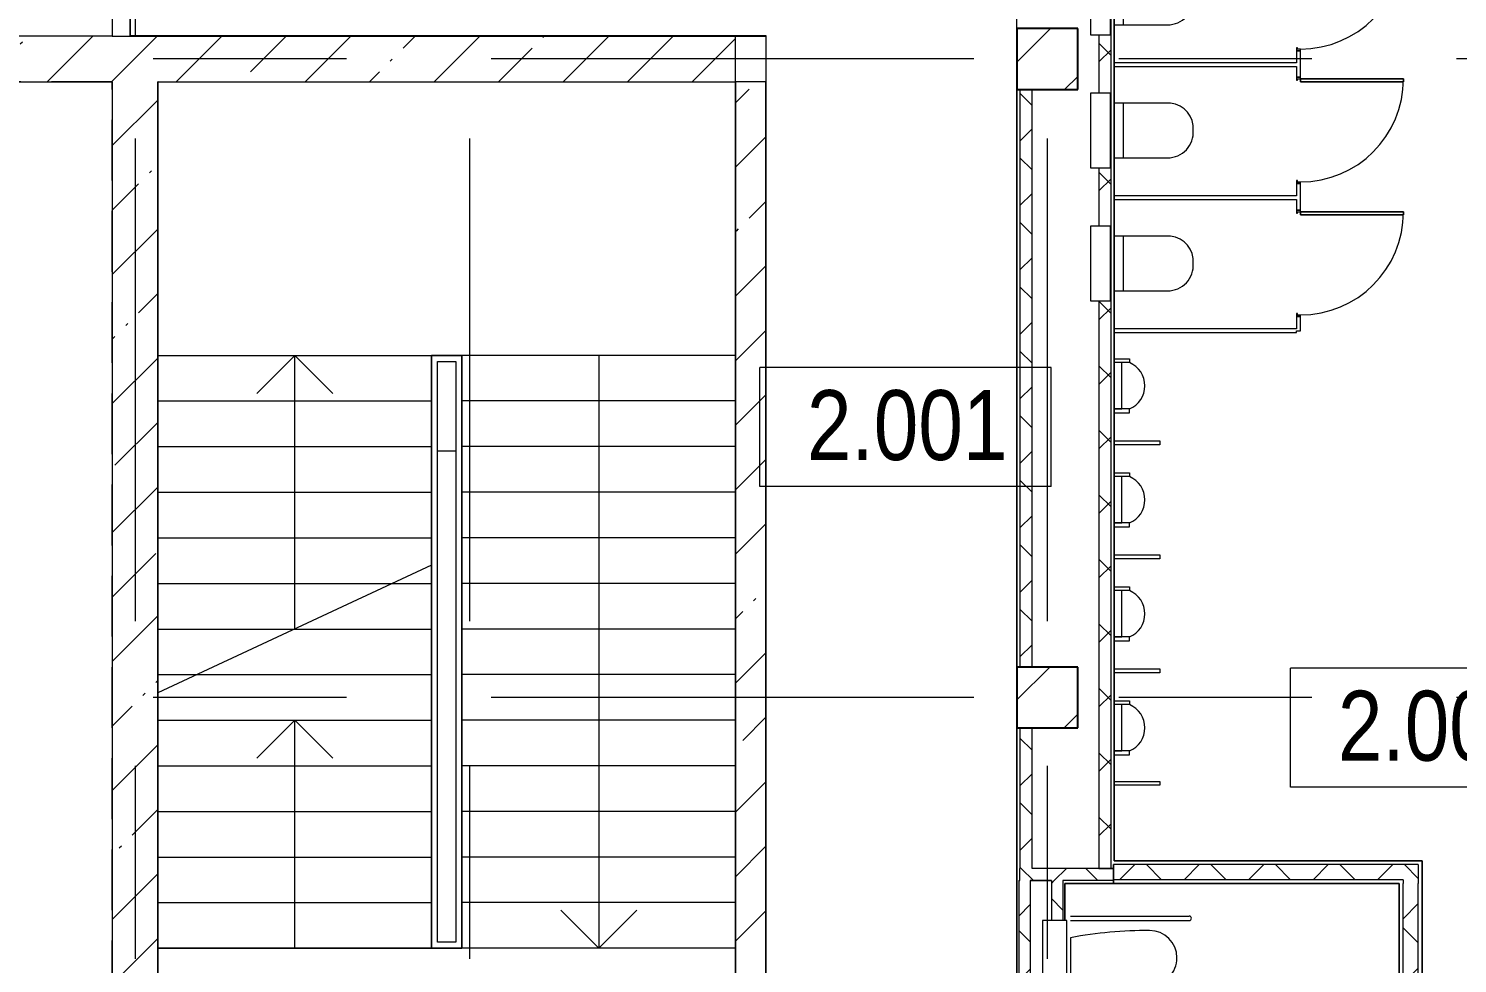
# Model space of a CAD drawing. Header units: millimetres. Extents: x 48966 to 155647, y -43515 to 30475.
# Drawn here: x 103632 to 113029, y 17767 to 23917 of the extents above; entities that cross this region are included whole.
import ezdxf

# ---------------------------------------------------------------- set-up
doc = ezdxf.new("R2010")
doc.units = ezdxf.units.MM
for name, pattern in [('Dashed2', [952.5, 635, -317.5]), ('IMPORT-01 Штриховая _2 мм_', [600, 400, -200]), ('Осевые', [6350, 1270, -952.5, 3175, -952.5])]:
    doc.linetypes.add(name, pattern=pattern)
for name, color, linetype, lineweight in [('_Разделитель помещений_', 7, 'IMPORT-01 Штриховая _2 мм_', 9), ('Двери', 7, 'Continuous', 9), ('Каркас_Импост', 7, 'Continuous', 9), ('Колонны', 7, 'Continuous', 9), ('Колонны-1', 7, 'Continuous', 25), ('Контуры', 7, 'Continuous', 9), ('Линии подступенков-1', 7, 'Continuous', 9), ('Линии свеса', 7, 'Continuous', 9), ('Марки вырезов', 7, 'Continuous', 9), ('Марки помещений', 7, 'Continuous', 9), ('Общие ребра', 7, 'Continuous', 9), ('Оси-2', 7, 'Осевые', 9), ('Панель', 7, 'Continuous', 9), ('Перекрытия', 7, 'Continuous', 9), ('Сантехнические приборы', 7, 'Continuous', 9), ('Стены', 7, 'Continuous', 9), ('Стены-1', 7, 'Continuous', 18), ('Стрелки вверх', 7, 'Continuous', 9), ('Черная _1 сплошная', 7, 'Continuous', 9), ('Штриховка разреза-2', 7, 'Continuous', 9)]:
    doc.layers.add(name, color=color, linetype=linetype, lineweight=lineweight)
doc.layers.add('Перекрытия-1', color=253, linetype='Dashed2', lineweight=9, true_color=0x828282)
doc.styles.add('Arial Narrow_1', font='Arial Narrow.ttf', dxfattribs={"height": 460})
pattern_1 = [(45, (0, 0), (-424.264, 424.264), [600, -100, 20, -100]), (45, (0, 424), (-424.264, 424.264), [])]
pattern_2 = [(45, (0, 0), (-212.132, 212.132), []), (135, (0, 0), (-212.132, -212.132), [])]

# ---------------------------------------------------------------- blocks, each defined once
blk = doc.blocks.new('Колонна 62 - Колонна 40-55-770934-План 2-го этажа на отм_ 0_000')
at = {"layer": 'Колонны'}
h = blk.add_hatch(dxfattribs=at)
h.set_pattern_fill('FP_4', color=256, style=0, pattern_type=2)
h.set_pattern_definition([(45, (0, 0), (-493.914, 493.914), []), (45, (493.9, 0), (-493.914, 493.914), [873.125, -174.625, 6.706, -167.919])])
h.paths.add_polyline_path([(110131.6, 23517.1), (110531.6, 23517.1), (110531.6, 23917.1), (110131.6, 23917.1)], flags=0)
at = {"layer": 'Колонны-1'}
for p, q in [((110531.6, 23917.1), (110131.6, 23917.1)), ((110131.6, 23917.1), (110131.6, 23517.1)), ((110531.6, 23517.1), (110531.6, 23917.1)), ((110131.6, 23517.1), (110531.6, 23517.1))]:
    blk.add_line(p, q, dxfattribs=at)
blk = doc.blocks.new('Колонна 63 - Колонна 40-55-770946-План 2-го этажа на отм_ 0_000')
at = {"layer": 'Колонны'}
h = blk.add_hatch(dxfattribs=at)
h.set_pattern_fill('FP_25', color=256, style=0, pattern_type=2)
h.set_pattern_definition([(45, (0, 4200), (-493.914, 493.914), []), (45, (493.9, 4200), (-493.914, 493.914), [873.125, -174.625, 6.706, -167.919])])
h.paths.add_polyline_path([(110131.6, 23517.1), (110531.6, 23517.1), (110531.6, 23917.1), (110131.6, 23917.1)], flags=0)
at = {"layer": 'Колонны-1'}
for p, q in [((110531.6, 23917.1), (110131.6, 23917.1)), ((110131.6, 23917.1), (110131.6, 23517.1)), ((110531.6, 23517.1), (110531.6, 23917.1)), ((110131.6, 23517.1), (110531.6, 23517.1))]:
    blk.add_line(p, q, dxfattribs=at)
blk = doc.blocks.new('Унитаз_встраиваемый - Обычный _ Vitra 748-4800 _каркасные_-4815711-План 2-го этажа на отм_ 0_000')
at = {"layer": 'Сантехнические приборы'}
for p, q in [((-180, 371.5), (-180, 0)), ((179.4, 0), (179.4, 351)), ((-180, 60), (179.4, 60)), ((245, -25), (-245, -25)), ((-245, -25), (-245, -155)), ((-180, 0), (179.4, 0)), ((245, -155), (245, -25)), ((-245, -155), (245, -155))]:
    blk.add_line(p, q, dxfattribs=at)
for centre, start, end in [((-11.8, 351), 86.33454, 173.05975), ((9.9, 351), 360, 93.66546)]:
    blk.add_arc(centre, 169.5, start, end, dxfattribs=at)
blk = doc.blocks.new('Дверь - Однопольная_HPL - ДВ12_21х7-5561156-План 2-го этажа на отм_ 0_000')
at = {"layer": 'Двери'}
for p, q in [((-319, 690.5), (-339, 690.5)), ((-339, 690.5), (-339, 12.5)), ((-319, 12.5), (-319, 690.5)), ((-339, 12.5), (-319, 12.5))]:
    blk.add_line(p, q, dxfattribs=at)
blk.add_arc((-339, 12.5), 678, 360, 90, dxfattribs=at)
at = {"layer": 'Каркас_Импост'}
for p, q in [((-340, 12.5), (-350, 12.5)), ((-350, 12.5), (-350, -12.5)), ((-340, -7.5), (-340, 12.5)), ((350, 12.5), (340, 12.5)), ((340, 12.5), (340, -7.5)), ((350, -12.5), (350, 12.5)), ((-350, -12.5), (-330, -12.5)), ((-330, -7.5), (-340, -7.5)), ((-330, -12.5), (-330, -7.5)), ((340, -7.5), (330, -7.5)), ((330, -7.5), (330, -12.5)), ((330, -12.5), (350, -12.5))]:
    blk.add_line(p, q, dxfattribs=at)
at = {"layer": 'Панель'}
for p, q in [((-339, 690.5), (-319, 690.5)), ((-339, 12.5), (-339, 690.5)), ((-319, 690.5), (-319, 12.5)), ((-319, 12.5), (-339, 12.5))]:
    blk.add_line(p, q, dxfattribs=at)
blk = doc.blocks.new('Писсуар-2D - Писсуар-2D-5320665-План 2-го этажа на отм_ 0_000')
at = {"layer": 'Сантехнические приборы'}
for p, q in [((-286.9, 50), (-286.9, 151.6)), ((-286.9, 151.6), (-261.5, 151.6)), ((-261.5, 151.6), (-261.5, 50)), ((43.3, 100.8), (-261.5, 100.8)), ((-261.5, 100.8), (-261.5, 50)), ((69.2, 151.6), (43.3, 151.6)), ((43.3, 151.6), (43.3, 50)), ((43.3, 50), (43.3, 100.8)), ((69.2, 50), (69.2, 151.6)), ((-261.5, 50), (-286.9, 50)), ((-261.5, 50), (43.3, 50)), ((43.3, 50), (69.2, 50))]:
    blk.add_line(p, q, dxfattribs=at)
blk.add_arc((-109.1, 86.2), 165.8, 23.21978, 156.78022, dxfattribs=at)
blk = doc.blocks.new('Унитаз_встраиваемый - МГН _ Vitra 742-5800-4815709-План 2-го этажа на отм_ 0_000')
at = {"layer": 'Сантехнические приборы'}
for p, q in [((-275, 0), (-275, 780)), ((-245, 0), (-245, 780)), ((245, 0), (245, 780)), ((275, 0), (275, 780)), ((-132.4, 0), (132.4, 0)), ((245, -25), (-245, -25)), ((-245, -25), (-245, -185)), ((245, -185), (245, -25)), ((-245, -185), (245, -185))]:
    blk.add_line(p, q, dxfattribs=at)
for centre, radius, start, end in [((-260, 780), 15, 0, 180), ((260, 780), 15, 0, 180), ((0, 520), 180, 90, 180), ((0, 520), 180, 360, 90), ((2687, 520), 2867, 180, 190.44976), ((-2687, 520), 2867, 349.55024, 360)]:
    blk.add_arc(centre, radius, start, end, dxfattribs=at)
blk = doc.blocks.new('Марка помещения_Р - Марка помещения-4575829-План 2-го этажа на отм_ 0_000')
at = {"layer": 'Марки помещений'}
for p, q in [((-4.79375, -1.95625), (-4.79375, 1.95625)), ((4.79375, 1.95625), (-4.79375, 1.95625)), ((4.79375, -1.95625), (4.79375, 1.95625)), ((4.79375, -1.95625), (-4.79375, -1.95625))]:
    blk.add_line(p, q, dxfattribs=at)

msp = doc.modelspace()

# ---------------------------------------------------------------- hatches: boundary and pattern name
at = {"layer": 'Штриховка разреза-2'}
h = msp.add_hatch(dxfattribs=at)
h.set_pattern_fill('FP_3', color=256, style=0, pattern_type=2)
h.set_pattern_definition(pattern_2)
h.paths.add_polyline_path([(110751.6, 18392.1), (110751.6, 25417.1), (110671.6, 25417.1), (110671.6, 25241.2), (110746.6, 25241.2), (110746.6, 24751.2), (110671.6, 24751.2), (110671.6, 24366.2), (110746.6, 24366.2), (110746.6, 23876.2), (110671.6, 23876.2), (110671.6, 23491.2), (110746.6, 23491.2), (110746.6, 23001.2), (110671.6, 23001.2), (110671.6, 22616.2), (110746.6, 22616.2), (110746.6, 22126.2), (110671.6, 22126.2), (110671.6, 18392.1)], flags=0)
h = msp.add_hatch(dxfattribs=at)
h.set_pattern_fill('FP_1', color=256, style=0, pattern_type=2)
h.set_pattern_definition(pattern_1)
h.paths.add_polyline_path([(108281.6, 23567.1), (108281.6, 23867.1), (93281.6, 23867.1), (93281.6, 23567.1), (107318.1, 23567.1)], flags=0)
h.paths.add_polyline_path([(92381.6, 23567.1), (92381.6, 23867.1), (91781.6, 23867.1), (91781.6, 23567.1), (92081.6, 23567.1)], flags=0)
h = msp.add_hatch(dxfattribs=at)
h.set_pattern_fill('FP_1', color=256, style=0, pattern_type=2)
h.set_pattern_definition(pattern_1)
h.paths.add_polyline_path([(104181.6, 2717.1), (104481.6, 2717.1), (104481.6, 9767.1), (104181.6, 9767.1), (104181.6, 6076)], flags=0)
h.paths.add_polyline_path([(104181.6, 10767.1), (104481.6, 10767.1), (104481.6, 12417.1), (104181.6, 12417.1)], flags=0)
h.paths.add_polyline_path([(104181.6, 13917.1), (104481.6, 13917.1), (104481.6, 14367.1), (104475.6, 14367.1), (104475.6, 15867.1), (104481.6, 15867.1), (104481.6, 23567.1), (104181.6, 23566.1), (104181.6, 15347.5)], flags=0)
h = msp.add_hatch(dxfattribs=at)
h.set_pattern_fill('FP_1', color=256, style=0, pattern_type=2)
h.set_pattern_definition(pattern_1)
h.paths.add_polyline_path([(108281.6, 15867.1), (108481.6, 15867.1), (108481.6, 23567.1), (108281.6, 23567.1), (108281.6, 16067.1)], flags=0)
h = msp.add_hatch(dxfattribs=at)
h.set_pattern_fill('FP_3', color=256, style=0, pattern_type=2)
h.set_pattern_definition(pattern_2)
h.paths.add_polyline_path([(110151.6, 19717.1), (110231.6, 19717.1), (110231.6, 23517.1), (110151.6, 23517.1), (110151.6, 19983.3)], flags=0)
h = msp.add_hatch(dxfattribs=at)
h.set_pattern_fill('FP_3', color=256, style=0, pattern_type=2)
h.set_pattern_definition(pattern_2)
h.paths.add_polyline_path([(110151.6, 18392.1), (110231.6, 18392.1), (110231.6, 19317.1), (110151.6, 19317.1)], flags=0)
h = msp.add_hatch(dxfattribs=at)
h.set_pattern_fill('FP_3', color=256, style=0, pattern_type=2)
h.set_pattern_definition(pattern_2)
h.paths.add_polyline_path([(110766.6, 18312.1), (110766.6, 18392.1), (110151.6, 18392.1), (110151.6, 18312.1), (110613.6, 18312.1)], flags=0)
h = msp.add_hatch(dxfattribs=at)
h.set_pattern_fill('FP_3', color=256, style=0, pattern_type=2)
h.set_pattern_definition(pattern_2)
h.paths.add_polyline_path([(112771.6, 18317.1), (112771.6, 18417.1), (110766.6, 18417.1), (110766.6, 18317.1), (112671.6, 18317.1)], flags=0)
h = msp.add_hatch(dxfattribs=at)
h.set_pattern_fill('FP_3', color=256, style=0, pattern_type=2)
h.set_pattern_definition(pattern_2)
h.paths.add_polyline_path([(110144.1, 15977.1), (110219.1, 15977.1), (110219.1, 18312.1), (110144.1, 18312.1), (110144.1, 16002.1)], flags=0)
h = msp.add_hatch(dxfattribs=at)
h.set_pattern_fill('FP_3', color=256, style=0, pattern_type=2)
h.set_pattern_definition(pattern_2)
h.paths.add_polyline_path([(110359.1, 15977.1), (110434.1, 15977.1), (110434.1, 17559.1), (110359.1, 17559.1), (110359.1, 16002.1)], flags=0)
h.paths.add_polyline_path([(110434.1, 18049.1), (110434.1, 18312.1), (110359.1, 18312.1), (110359.1, 18049.1), (110367.1, 18049.1)], flags=0)
h = msp.add_hatch(dxfattribs=at)
h.set_pattern_fill('FP_3', color=256, style=0, pattern_type=2)
h.set_pattern_definition(pattern_2)
h.paths.add_polyline_path([(112771.6, 15977.1), (112771.6, 18317.1), (112671.6, 18317.1), (112671.6, 15977.1)], flags=0)

# ---------------------------------------------------------------- linework, layer by layer
at = {"layer": '_Разделитель помещений_'}
for p, q in [((104331.6, 24001.9), (104331.6, 23867.1)), ((104181.6, 23567.1), (91931.6, 23567.1)), ((104181.6, 8517.1), (104181.6, 23567.1))]:
    msp.add_line(p, q, dxfattribs=at)
at = {"layer": 'Контуры'}
for p, q in [((104481.6, 21197.1), (104481.6, 23567.1)), ((104481.6, 21437.1), (104481.6, 23567.1)), ((104481.6, 20837.1), (104481.6, 23567.1)), ((104481.6, 21149.6), (104481.6, 23567.1)), ((104482, 23567.1), (104482, 21767.1)), ((108281.6, 23567.1), (108281.6, 21137.1)), ((108281.6, 23567.1), (108281.6, 21137.1)), ((108281.6, 23567.1), (108281.6, 20837.1)), ((108281.6, 21767.1), (108281.6, 23567.1)), ((104482, 21767.1), (106282, 21767.1)), ((104482, 19067.1), (104482, 21767.1)), ((106282, 21767.1), (106481.6, 21767.1)), ((106282, 19067.1), (106282, 21767.1)), ((108281.6, 21767.1), (106481.6, 21767.1)), ((106481.6, 21767.1), (106481.6, 17867.1)), ((108281.6, 21767.1), (108281.6, 17867.1)), ((104481.6, 21437.1), (104481.6, 19717.1)), ((104481.6, 21197.1), (104481.6, 19717.1)), ((106441.6, 21137.1), (106322, 21137.1)), ((108281.6, 19717.1), (108281.6, 21137.1)), ((108281.6, 19717.1), (108281.6, 21137.1)), ((104481.6, 19717.1), (104481.6, 20837.1)), ((108281.6, 20837.1), (108281.6, 19717.1)), ((106282, 17867.1), (106282, 20386.8)), ((104482, 17867.1), (104482, 19547.4)), ((104482, 19067.1), (106282, 19067.1)), ((104482, 17867.1), (106282, 17867.1)), ((108281.6, 17867.1), (106481.6, 17867.1))]:
    msp.add_line(p, q, dxfattribs=at)
at = {"layer": 'Линии подступенков-1'}
for p, q in [((104482, 21767.1), (106282, 21767.1)), ((108281.6, 21767.1), (106481.6, 21767.1)), ((104482, 21467.1), (106282, 21467.1)), ((108281.6, 21467.1), (106481.6, 21467.1)), ((104482, 21167.1), (106282, 21167.1)), ((108281.6, 21167.1), (106481.6, 21167.1)), ((104482, 20867.1), (106282, 20867.1)), ((108281.6, 20867.1), (106481.6, 20867.1)), ((104482, 20567.1), (106282, 20567.1)), ((108281.6, 20567.1), (106481.6, 20567.1)), ((104482, 20267.1), (106282, 20267.1)), ((106025.3, 20267.1), (106282, 20267.1)), ((108281.6, 20267.1), (106481.6, 20267.1)), ((104482, 19967.1), (106282, 19967.1)), ((105382, 19967.1), (106282, 19967.1)), ((108281.6, 19967.1), (106481.6, 19967.1)), ((104482, 19667.1), (106282, 19667.1)), ((104738.6, 19667.1), (106282, 19667.1)), ((108281.6, 19667.1), (106481.6, 19667.1)), ((104482, 19367.1), (106282, 19367.1)), ((104482, 19367.1), (106282, 19367.1)), ((108281.6, 19367.1), (106481.6, 19367.1)), ((104482, 19067.1), (106282, 19067.1)), ((104482, 19067.1), (106282, 19067.1)), ((108281.6, 19067.1), (106481.6, 19067.1)), ((104482, 18767.1), (106282, 18767.1)), ((108281.6, 18767.1), (106481.6, 18767.1)), ((104482, 18467.1), (106282, 18467.1)), ((108281.6, 18467.1), (106481.6, 18467.1)), ((104482, 18167.1), (106282, 18167.1)), ((108281.6, 18167.1), (106481.6, 18167.1)), ((104482, 17867.1), (106282, 17867.1))]:
    msp.add_line(p, q, dxfattribs=at)
at = {"layer": 'Линии свеса'}
for p, q in [((104482, 21467.1), (106282, 21467.1)), ((108281.6, 21467.1), (106481.6, 21467.1)), ((104482, 21167.1), (106282, 21167.1)), ((108281.6, 21167.1), (106481.6, 21167.1)), ((104482, 20867.1), (106282, 20867.1)), ((108281.6, 20867.1), (106481.6, 20867.1)), ((104482, 20567.1), (106282, 20567.1)), ((108281.6, 20567.1), (106481.6, 20567.1)), ((104482, 20267.1), (106282, 20267.1)), ((106025.3, 20267.1), (106282, 20267.1)), ((108281.6, 20267.1), (106481.6, 20267.1)), ((104482, 19967.1), (106282, 19967.1)), ((105382, 19967.1), (106282, 19967.1)), ((108281.6, 19967.1), (106481.6, 19967.1)), ((104482, 19667.1), (106282, 19667.1)), ((104738.6, 19667.1), (106282, 19667.1)), ((108281.6, 19667.1), (106481.6, 19667.1)), ((104482, 19367.1), (106282, 19367.1)), ((104482, 19367.1), (106282, 19367.1)), ((108281.6, 19367.1), (106481.6, 19367.1)), ((104482, 19067.1), (106282, 19067.1)), ((108281.6, 19067.1), (106481.6, 19067.1)), ((104482, 18767.1), (106282, 18767.1)), ((108281.6, 18767.1), (106481.6, 18767.1)), ((104482, 18467.1), (106282, 18467.1)), ((108281.6, 18467.1), (106481.6, 18467.1)), ((104482, 18167.1), (106282, 18167.1)), ((108281.6, 18167.1), (106481.6, 18167.1))]:
    msp.add_line(p, q, dxfattribs=at)
at = {"layer": 'Марки вырезов'}
msp.add_line((106282, 20386.8), (104482, 19547.4), dxfattribs=at)
at = {"layer": 'Общие ребра'}
for p, q in [((110751.6, 18392.1), (110751.6, 25417.1)), ((104180.4, 23980.9), (104180.4, 23867.1)), ((104300.4, 23867.1), (104300.4, 23980.9)), ((104175.4, 23867.1), (93281.6, 23867.1)), ((104180.4, 23867.1), (104300.4, 23867.1)), ((93281.6, 23567.1), (104179.6, 23567.1)), ((104181.6, 23566.1), (104181.6, 13917.1)), ((110151.6, 23517.1), (110151.6, 19717.1)), ((110151.6, 19317.1), (110151.6, 18392.1)), ((110151.6, 18312.1), (110151.6, 18392.1)), ((110766.6, 18392.1), (110766.6, 18417.1)), ((112771.6, 18417.1), (110766.6, 18417.1)), ((110766.6, 18417.1), (110766.6, 18392.1)), ((112771.6, 18417.1), (112771.6, 18317.1)), ((110144.1, 18312.1), (110151.6, 18312.1)), ((110144.1, 18312.1), (110144.1, 18292.1)), ((110144.1, 18292.1), (110144.1, 16002.1)), ((110359.1, 18312.1), (110219.1, 18312.1)), ((110219.1, 18312.1), (110359.1, 18312.1)), ((110219.1, 18312.1), (110219.1, 18292.1)), ((110219.1, 18292.1), (110219.1, 16002.1)), ((110359.1, 18312.1), (110359.1, 18292.1)), ((110359.1, 18292.1), (110359.1, 18049.1)), ((110766.6, 18312.1), (110434.1, 18312.1)), ((110434.1, 18312.1), (110434.1, 18292.1)), ((110434.1, 18292.1), (110434.1, 18049.1)), ((112671.6, 18317.1), (110766.6, 18317.1)), ((112671.6, 18317.1), (112671.6, 18292.1)), ((112671.6, 16002.1), (112671.6, 18292.1)), ((112771.6, 18317.1), (112771.6, 18292.1)), ((112771.6, 16002.1), (112771.6, 18292.1))]:
    msp.add_line(p, q, dxfattribs=at)
at = {"layer": 'Оси-2'}
for p, q in [((104331.6, 25417.1), (104331.6, -41737.8)), ((106531.6, 25417.1), (106531.6, -41737.8)), ((110331.6, 25417.1), (110331.6, -41737.8)), ((150171.6, 23717.1), (50565.6, 23717.1)), ((150171.6, 19517.1), (50565.6, 19517.1))]:
    msp.add_line(p, q, dxfattribs=at)
at = {"layer": 'Перекрытия'}
for p, q in [((110131.6, 16002.1), (110131.6, 25412.1)), ((110771.6, 25417.1), (110771.6, 18442.1)), ((104300.4, 23980.9), (104300.4, 23867.1)), ((104300.4, 23867.1), (108481.6, 23867.1)), ((108481.6, 23867.1), (108481.6, 15867.1)), ((108281.6, 16067.1), (108281.6, 23567.1)), ((110771.6, 18442.1), (112796.6, 18442.1)), ((112796.6, 18442.1), (112796.6, 16002.1)), ((112646.6, 18292.1), (110446.6, 18292.1)), ((110446.6, 18292.1), (110446.6, 18049.1)), ((112646.6, 16002.1), (112646.6, 18292.1)), ((108281.6, 17867.1), (104482, 17867.1)), ((104482, 17867.1), (104482, 16067.1)), ((108281.6, 16067.1), (108281.6, 17867.1))]:
    msp.add_line(p, q, dxfattribs=at)
at = {"layer": 'Перекрытия-1'}
msp.add_line((104481.6, 17597.1), (104481.6, 23567.1), dxfattribs=at)
at = {"layer": 'Стены'}
for p, q in [((110771.6, 21204.6), (111071.6, 21204.6)), ((110771.6, 21204.6), (110771.6, 21179.6)), ((111071.6, 21179.6), (110771.6, 21179.6)), ((111071.6, 21204.6), (111071.6, 21179.6)), ((110771.6, 20454.6), (111071.6, 20454.6)), ((110771.6, 20454.6), (110771.6, 20429.6)), ((111071.6, 20429.6), (110771.6, 20429.6)), ((111071.6, 20454.6), (111071.6, 20429.6)), ((110771.6, 19704.6), (111071.6, 19704.6)), ((110771.6, 19704.6), (110771.6, 19679.6)), ((111071.6, 19679.6), (110771.6, 19679.6)), ((111071.6, 19704.6), (111071.6, 19679.6)), ((110771.6, 18964.6), (111071.6, 18964.6)), ((110771.6, 18964.6), (110771.6, 18939.6)), ((111071.6, 18939.6), (110771.6, 18939.6)), ((111071.6, 18964.6), (111071.6, 18939.6))]:
    msp.add_line(p, q, dxfattribs=at)
at = {"layer": 'Стены-1'}
for p, q in [((110771.6, 18442.1), (110771.6, 25417.1)), ((110671.6, 23876.2), (110671.6, 23491.2)), ((104180.4, 23867.1), (104175.4, 23867.1)), ((108281.6, 23867.1), (104300.4, 23867.1)), ((108483.6, 23869.1), (104305.4, 23869.1)), ((104305.4, 23867.1), (108481.6, 23867.1)), ((108281.6, 23567.1), (108281.6, 23867.1)), ((108481.6, 23867.1), (108481.6, 16002.1)), ((108483.6, 23867.1), (108483.6, 23869.1)), ((108483.6, 16004.1), (108483.6, 23867.1)), ((111971.6, 23692.1), (110771.6, 23692.1)), ((110771.6, 23692.1), (110771.6, 23667.1)), ((111971.6, 23771.2), (111971.6, 23692.1)), ((111996.6, 23771.2), (111971.6, 23771.2)), ((111996.6, 23597.2), (111996.6, 23771.2)), ((110771.6, 23667.1), (111971.6, 23667.1)), ((111971.6, 23667.1), (111971.6, 23597.2)), ((111971.6, 23597.2), (111996.6, 23597.2)), ((104179.6, 23567.1), (104181.6, 23567.1)), ((104181.6, 23567.1), (104181.6, 23566.1)), ((104481.6, 23567.1), (108281.6, 23567.1)), ((104481.6, 16067.1), (104481.6, 23567.1)), ((104482, 23567.1), (104482, 16067.1)), ((104484, 23567.1), (104482, 23567.1)), ((104484, 16069.1), (104484, 23565.1)), ((108281.6, 23567.1), (108281.6, 16067.1)), ((108481.6, 23567.1), (108281.6, 23567.1)), ((108481.6, 15867.1), (108481.6, 23567.1)), ((110231.6, 23517.1), (110131.6, 23517.1)), ((110131.6, 23517.1), (110131.6, 19717.1)), ((110231.6, 19717.1), (110231.6, 23517.1)), ((110671.6, 23001.2), (110671.6, 22616.2)), ((111971.6, 22897.2), (111971.6, 22817.1)), ((111996.6, 22897.2), (111971.6, 22897.2)), ((111996.6, 22722.2), (111996.6, 22897.2)), ((111971.6, 22817.1), (110771.6, 22817.1)), ((110771.6, 22817.1), (110771.6, 22792.1)), ((110771.6, 22792.1), (111971.6, 22792.1)), ((111971.6, 22792.1), (111971.6, 22722.2)), ((111971.6, 22722.2), (111996.6, 22722.2)), ((110671.6, 22126.2), (110671.6, 18392.1)), ((111971.6, 22022.2), (111971.6, 21942.1)), ((111996.6, 22022.2), (111971.6, 22022.2)), ((111996.6, 21929.6), (111996.6, 22022.2)), ((111971.6, 21942.1), (110771.6, 21942.1)), ((110771.6, 21942.1), (110771.6, 21917.1)), ((110771.6, 21917.1), (111971.6, 21917.1)), ((111971.6, 21929.6), (111996.6, 21929.6)), ((111971.6, 21917.1), (111971.6, 21929.6)), ((110131.6, 19717.1), (110231.6, 19717.1)), ((110231.6, 19317.1), (110131.6, 19317.1)), ((110131.6, 19317.1), (110131.6, 18392.1)), ((110231.6, 18392.1), (110231.6, 19317.1)), ((112796.6, 18442.1), (110771.6, 18442.1)), ((112796.6, 18417.1), (112796.6, 18442.1)), ((110131.6, 18392.1), (110131.6, 18312.1)), ((110766.6, 18392.1), (110231.6, 18392.1)), ((110671.6, 18392.1), (110766.6, 18392.1)), ((110766.6, 18292.1), (110766.6, 18392.1)), ((110766.6, 18392.1), (110766.6, 18292.1)), ((112796.6, 18292.1), (112796.6, 18417.1)), ((110131.6, 18312.1), (110131.6, 18292.1)), ((110131.6, 18292.1), (110131.6, 16002.1)), ((110446.6, 18292.1), (110766.6, 18292.1)), ((110446.6, 18049.1), (110446.6, 18292.1)), ((110766.6, 18292.1), (112646.6, 18292.1)), ((112646.6, 18292.1), (112646.6, 16002.1)), ((112796.6, 16002.1), (112796.6, 18292.1))]:
    msp.add_line(p, q, dxfattribs=at)
at = {"layer": 'Стрелки вверх'}
for p, q in [((105382, 21767.1), (105132, 21517.1)), ((105382, 21467.1), (105382, 21767.1)), ((105382, 21767.1), (105632, 21517.1)), ((107381.6, 21767.1), (107381.6, 21467.1)), ((105382, 21167.1), (105382, 21467.1)), ((107381.6, 21467.1), (107381.6, 21167.1)), ((105382, 20867.1), (105382, 21167.1)), ((107381.6, 21167.1), (107381.6, 20867.1)), ((105382, 20567.1), (105382, 20867.1)), ((107381.6, 20867.1), (107381.6, 20567.1)), ((105382, 20267.1), (105382, 20567.1)), ((107381.6, 20567.1), (107381.6, 20267.1)), ((105382, 19967.1), (105382, 20267.1)), ((107381.6, 20267.1), (107381.6, 19967.1)), ((107381.6, 19967.1), (107381.6, 19667.1)), ((107381.6, 19667.1), (107381.6, 19367.1)), ((105382, 19367.1), (105132, 19117.1)), ((105382, 19067.1), (105382, 19367.1)), ((105382, 19367.1), (105632, 19117.1)), ((107381.6, 19367.1), (107381.6, 19067.1)), ((105382, 18767.1), (105382, 19067.1)), ((107381.6, 19067.1), (107381.6, 18767.1)), ((105382, 18467.1), (105382, 18767.1)), ((107381.6, 18767.1), (107381.6, 18467.1)), ((105382, 18167.1), (105382, 18467.1)), ((107381.6, 18467.1), (107381.6, 18167.1)), ((105382, 17867.1), (105382, 18167.1)), ((107381.6, 18167.1), (107381.6, 17867.1)), ((107381.6, 17867.1), (107131.6, 18117.1)), ((107381.6, 17867.1), (107631.6, 18117.1))]:
    msp.add_line(p, q, dxfattribs=at)
at = {"layer": 'Черная _1 сплошная'}
for p, q in [((106481.6, 21767.1), (106282, 21767.1)), ((106282, 21767.1), (106282, 17867.1)), ((106282, 21767.1), (106282, 17867.1)), ((106481.6, 21767.1), (106282, 21767.1)), ((106322, 17907.1), (106322, 21727.1)), ((106322, 21727.1), (106441.6, 21727.1)), ((106441.6, 21727.1), (106441.6, 17907.1)), ((106481.6, 17867.1), (106481.6, 21767.1)), ((106481.6, 17867.1), (106481.6, 21767.1)), ((106282, 17867.1), (106481.6, 17867.1)), ((106282, 17867.1), (106481.6, 17867.1)), ((106441.6, 17907.1), (106322, 17907.1))]:
    msp.add_line(p, q, dxfattribs=at)

# ---------------------------------------------------------------- block references
at = {"layer": 'Двери', "rotation": 269.9999999999998}
for p in [(111984.1, 24121.2), (111984.1, 23247.2), (111984.1, 22372.2)]:
    msp.add_blockref('Дверь - Однопольная_HPL - ДВ12_21х7-5561156-План 2-го этажа на отм_ 0_000', p, dxfattribs=at)
at = {"layer": 'Колонны'}
for name, p in [('Колонна 62 - Колонна 40-55-770934-План 2-го этажа на отм_ 0_000', (0, 0)), ('Колонна 63 - Колонна 40-55-770946-План 2-го этажа на отм_ 0_000', (0, -4200))]:
    msp.add_blockref(name, p, dxfattribs=at)
at = {"layer": 'Марки помещений', "xscale": 199.9999999999999, "yscale": 199.9999999999999, "zscale": 199.9999999999999}
for p in [(109398.8, 21296.7), (112890.8, 19318.9)]:
    msp.add_blockref('Марка помещения_Р - Марка помещения-4575829-План 2-го этажа на отм_ 0_000', p, dxfattribs=at)
at = {"layer": 'Сантехнические приборы'}
for name, p, rotation in [('Унитаз_встраиваемый - Обычный _ Vitra 748-4800 _каркасные_-4815711-План 2-го этажа на отм_ 0_000', (110771.6, 24121.2), 269.9999999999997), ('Унитаз_встраиваемый - Обычный _ Vitra 748-4800 _каркасные_-4815711-План 2-го этажа на отм_ 0_000', (110771.6, 23246.2), 269.9999999999997), ('Унитаз_встраиваемый - Обычный _ Vitra 748-4800 _каркасные_-4815711-План 2-го этажа на отм_ 0_000', (110771.6, 22371.2), 269.9999999999997), ('Писсуар-2D - Писсуар-2D-5320665-План 2-го этажа на отм_ 0_000', (110721.6, 21458), 270), ('Писсуар-2D - Писсуар-2D-5320665-План 2-го этажа на отм_ 0_000', (110721.6, 20708), 270), ('Писсуар-2D - Писсуар-2D-5320665-План 2-го этажа на отм_ 0_000', (110721.6, 19958), 270), ('Писсуар-2D - Писсуар-2D-5320665-План 2-го этажа на отм_ 0_000', (110721.6, 19208), 270), ('Унитаз_встраиваемый - МГН _ Vitra 742-5800-4815709-План 2-го этажа на отм_ 0_000', (110484.6, 17804.1), 269.9999999999997)]:
    msp.add_blockref(name, p, dxfattribs=dict(at, rotation=rotation))

# ---------------------------------------------------------------- texts
at = {"layer": 'Марки помещений', "char_height": 460, "width": 1587.341, "attachment_point": 1, "style": 'Arial Narrow_1'}
for s, insert in [('2.001', (108750.9, 21538.5)), ('2.002', (112242.9, 19560.8))]:
    msp.add_mtext(s, dxfattribs=dict(at, insert=insert))

doc.saveas('drawing.dxf')
